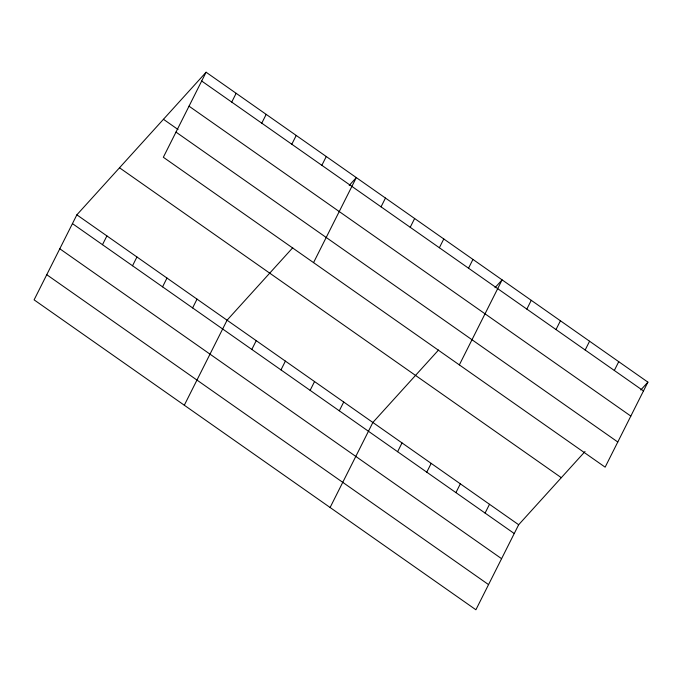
<?xml version="1.0" encoding="UTF-8"?>
<svg xmlns="http://www.w3.org/2000/svg" width="682" height="682" viewBox="0 0 682 682"><rect width="100%" height="100%" fill="white"/><g stroke="black" fill="none" stroke-linecap="round" stroke-linejoin="round"><path stroke-width="1.02" d="M206.1 72.232L163.339 157.261L605.139 467.161L647.9 382.142L206.1 72.232L76.861 214.839L34.1 299.858L475.9 609.768L518.661 524.739L585.028 451.518M102.488 244.693L106.904 235.912M132.53 265.767L136.946 256.986M231.727 102.095L236.143 93.306M162.572 286.841L166.988 278.06M261.769 123.169L266.185 114.38M192.614 307.914L197.03 299.134M291.811 144.243L296.227 135.454M184.31 405.227L227.072 320.199L292.74 247.745M321.853 165.317L326.269 156.528M251.811 349.44L256.236 340.659M313.55 262.63L356.311 177.601L349.201 185.444M280.975 369.9L285.391 361.11M381.05 206.842L385.475 198.053M310.131 390.351L314.547 381.562M410.214 227.294L414.63 218.513M339.295 410.803L343.711 402.022M439.37 247.745L443.786 238.964M330.105 507.493L372.866 422.473L438.535 350.019M468.525 268.205L472.95 259.416M397.606 451.714L402.03 442.925M459.344 364.896L502.105 279.867L494.996 287.71M426.77 472.166L431.186 463.376M526.845 309.108L531.261 300.327M455.926 492.617L460.341 483.836M556.009 329.559L560.425 320.779M485.081 513.069L489.506 504.288M585.165 350.019L589.58 341.23M614.32 370.471L618.745 361.69M640.79 389.985L647.9 382.142M201.684 81.022L643.484 390.922M189.033 106.179L630.824 416.088M163.45 119.29L178.045 129.529M175.99 132.103L617.79 442.004M119.512 167.781L561.312 477.681M76.861 214.839L518.661 524.739M72.445 223.619L514.245 533.529M59.794 248.777L501.585 558.686M46.751 274.701L488.551 584.61"/></g></svg>
